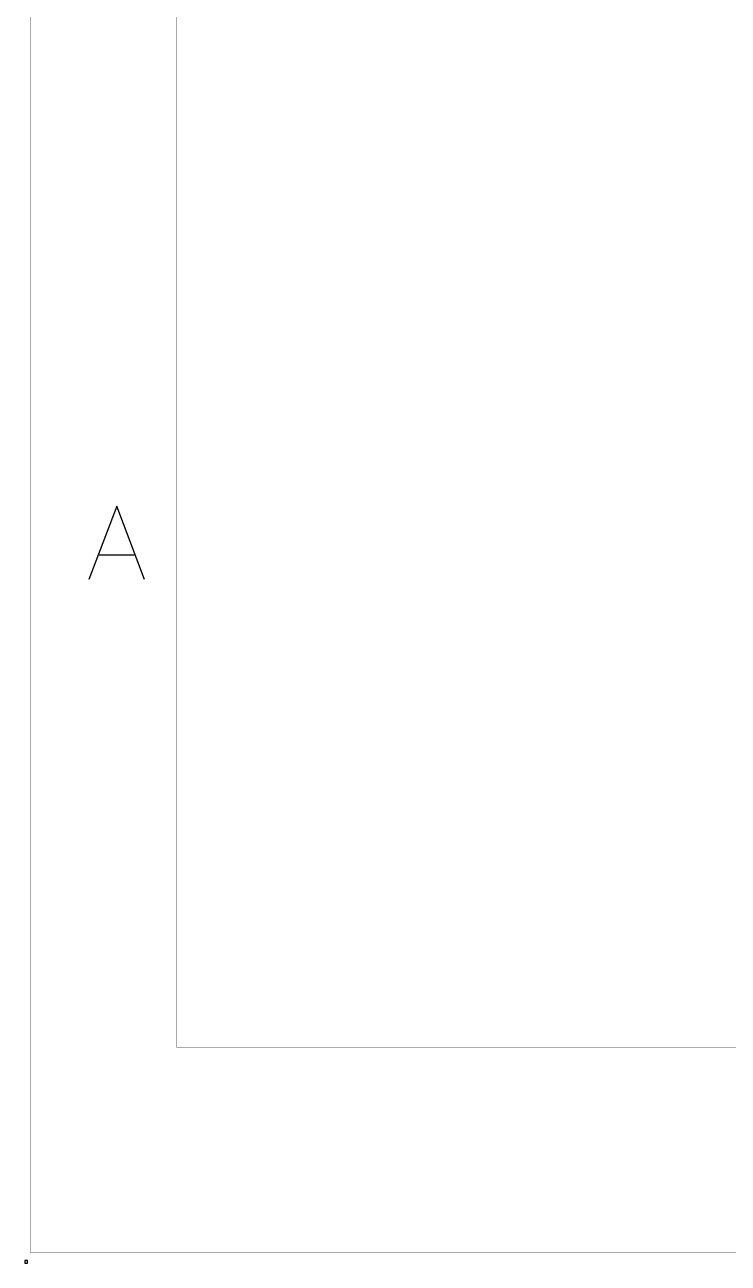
# Model space of a CAD drawing. Header units: millimetres. Extents: x 0 to 559, y 0 to 433.
# Drawn here: x 0 to 61.1, y 0 to 107.5 of the extents above; entities that cross this region are included whole.
import ezdxf

# ---------------------------------------------------------------- set-up
doc = ezdxf.new("R2010")
doc.units = ezdxf.units.MM
for name, color, linetype in [('BottomLayer', 5, 'Continuous'), ('KeepOutLayer', 6, 'Continuous'), ('MidLayer1', 16, 'Continuous'), ('MidLayer2', 76, 'Continuous')]:
    doc.layers.add(name, color=color, linetype=linetype)

msp = doc.modelspace()

# ---------------------------------------------------------------- linework, layer by layer
at = {"layer": 'BottomLayer'}
for p, q in [((0, 0.25), (0, 0)), ((0.25, 0.25), (0, 0.25)), ((0, 0.25), (0, 0)), ((0.25, 0.25), (0, 0.25)), ((0, 0.25), (0, 0)), ((0.25, 0.25), (0, 0.25)), ((0, 0.25), (0, 0)), ((0.25, 0.25), (0, 0.25)), ((0, 0.25), (0, 0)), ((0.25, 0.25), (0, 0.25)), ((0, 0.25), (0, 0)), ((0.25, 0.25), (0, 0.25)), ((0, 0.25), (0, 0)), ((0.25, 0.25), (0, 0.25)), ((0, 0.25), (0, 0)), ((0.25, 0.25), (0, 0.25)), ((0, 0.25), (0, 0)), ((0.25, 0.25), (0, 0.25)), ((0, 0.25), (0, 0)), ((0.25, 0.25), (0, 0.25)), ((0, 0.25), (0, 0)), ((0.25, 0.25), (0, 0.25)), ((0, 0.25), (0, 0)), ((0.25, 0.25), (0, 0.25)), ((0, 0.25), (0, 0)), ((0.25, 0.25), (0, 0.25)), ((0, 0.25), (0, 0)), ((0.25, 0.25), (0, 0.25)), ((0, 0.25), (0, 0)), ((0.25, 0.25), (0, 0.25)), ((0, 0.25), (0, 0)), ((0.25, 0.25), (0, 0.25)), ((0, 0.25), (0, 0)), ((0.25, 0.25), (0, 0.25)), ((0, 0.25), (0, 0)), ((0.25, 0.25), (0, 0.25)), ((0, 0.25), (0, 0)), ((0.25, 0.25), (0, 0.25)), ((0, 0.25), (0, 0)), ((0.25, 0.25), (0, 0.25)), ((0, 0.25), (0, 0)), ((0.25, 0.25), (0, 0.25)), ((0, 0.25), (0, 0)), ((0.25, 0.25), (0, 0.25)), ((0, 0.25), (0, 0)), ((0.25, 0.25), (0, 0.25)), ((0, 0.25), (0, 0)), ((0.25, 0.25), (0, 0.25)), ((0, 0.25), (0, 0)), ((0.25, 0.25), (0, 0.25)), ((0, 0.25), (0, 0)), ((0.25, 0.25), (0, 0.25)), ((0, 0.25), (0, 0)), ((0.25, 0.25), (0, 0.25)), ((0, 0.25), (0, 0)), ((0.25, 0.25), (0, 0.25)), ((0, 0.25), (0, 0)), ((0.25, 0.25), (0, 0.25)), ((0, 0.25), (0, 0)), ((0.25, 0.25), (0, 0.25)), ((0, 0.25), (0, 0)), ((0.25, 0.25), (0, 0.25)), ((0, 0.25), (0, 0)), ((0.25, 0.25), (0, 0.25)), ((0, 0.25), (0, 0)), ((0.25, 0.25), (0, 0.25)), ((0, 0.25), (0, 0)), ((0.25, 0.25), (0, 0.25)), ((0, 0.25), (0, 0)), ((0.25, 0.25), (0, 0.25)), ((0, 0.25), (0, 0)), ((0.25, 0.25), (0, 0.25)), ((0, 0.25), (0, 0)), ((0.25, 0.25), (0, 0.25)), ((0, 0.25), (0, 0)), ((0.25, 0.25), (0, 0.25)), ((0, 0.25), (0, 0)), ((0.25, 0.25), (0, 0.25)), ((0, 0.25), (0, 0)), ((0.25, 0.25), (0, 0.25)), ((0, 0.25), (0, 0)), ((0.25, 0.25), (0, 0.25)), ((0, 0.25), (0, 0)), ((0.25, 0.25), (0, 0.25)), ((0, 0.25), (0, 0)), ((0.25, 0.25), (0, 0.25)), ((0, 0.25), (0, 0)), ((0.25, 0.25), (0, 0.25)), ((0, 0.25), (0, 0)), ((0.25, 0.25), (0, 0.25)), ((0, 0.25), (0, 0)), ((0.25, 0.25), (0, 0.25)), ((0, 0.25), (0, 0)), ((0.25, 0.25), (0, 0.25)), ((0, 0.25), (0, 0)), ((0.25, 0.25), (0, 0.25)), ((0, 0.25), (0, 0)), ((0.25, 0.25), (0, 0.25)), ((0, 0.25), (0, 0)), ((0.25, 0.25), (0, 0.25)), ((0, 0.25), (0, 0)), ((0.25, 0.25), (0, 0.25)), ((0, 0.25), (0, 0)), ((0.25, 0.25), (0, 0.25)), ((0, 0.25), (0, 0)), ((0.25, 0.25), (0, 0.25)), ((0, 0.25), (0, 0)), ((0.25, 0.25), (0, 0.25)), ((0, 0.25), (0, 0)), ((0.25, 0.25), (0, 0.25)), ((0, 0.25), (0, 0)), ((0.25, 0.25), (0, 0.25)), ((0, 0.25), (0, 0)), ((0.25, 0.25), (0, 0.25)), ((0, 0.25), (0, 0)), ((0.25, 0.25), (0, 0.25)), ((0, 0.25), (0, 0)), ((0.25, 0.25), (0, 0.25)), ((0, 0.25), (0, 0)), ((0.25, 0.25), (0, 0.25)), ((0, 0.25), (0, 0)), ((0.25, 0.25), (0, 0.25)), ((0, 0.25), (0, 0)), ((0.25, 0.25), (0, 0.25)), ((0, 0.25), (0, 0)), ((0.25, 0.25), (0, 0.25)), ((0, 0.25), (0, 0)), ((0.25, 0.25), (0, 0.25)), ((0, 0.25), (0, 0)), ((0.25, 0.25), (0, 0.25)), ((0, 0.25), (0, 0)), ((0.25, 0.25), (0, 0.25)), ((0, 0.25), (0, 0)), ((0.25, 0.25), (0, 0.25)), ((0, 0.25), (0, 0)), ((0.25, 0.25), (0, 0.25)), ((0, 0.25), (0, 0)), ((0.25, 0.25), (0, 0.25)), ((0, 0.25), (0, 0)), ((0.25, 0.25), (0, 0.25)), ((0, 0.25), (0, 0)), ((0.25, 0.25), (0, 0.25)), ((0, 0.25), (0, 0)), ((0.25, 0.25), (0, 0.25)), ((0, 0.25), (0, 0)), ((0.25, 0.25), (0, 0.25)), ((0, 0.25), (0, 0)), ((0.25, 0.25), (0, 0.25)), ((0, 0.25), (0, 0)), ((0.25, 0.25), (0, 0.25)), ((0, 0.25), (0, 0)), ((0.25, 0.25), (0, 0.25)), ((0, 0.25), (0, 0)), ((0.25, 0.25), (0, 0.25)), ((0, 0.25), (0, 0)), ((0.25, 0.25), (0, 0.25)), ((0, 0.25), (0, 0)), ((0.25, 0.25), (0, 0.25)), ((0, 0.25), (0, 0)), ((0.25, 0.25), (0, 0.25)), ((0, 0.25), (0, 0)), ((0.25, 0.25), (0, 0.25)), ((0, 0.25), (0, 0)), ((0.25, 0.25), (0, 0.25)), ((0, 0), (0.25, 0)), ((0, 0), (0.25, 0)), ((0, 0), (0.25, 0)), ((0, 0), (0.25, 0)), ((0, 0), (0.25, 0)), ((0, 0), (0.25, 0)), ((0, 0), (0.25, 0)), ((0, 0), (0.25, 0)), ((0, 0), (0.25, 0)), ((0, 0), (0.25, 0)), ((0, 0), (0.25, 0)), ((0, 0), (0.25, 0)), ((0, 0), (0.25, 0)), ((0, 0), (0.25, 0)), ((0, 0), (0.25, 0)), ((0, 0), (0.25, 0)), ((0, 0), (0.25, 0)), ((0, 0), (0.25, 0)), ((0, 0), (0.25, 0)), ((0, 0), (0.25, 0)), ((0, 0), (0.25, 0)), ((0, 0), (0.25, 0)), ((0, 0), (0.25, 0)), ((0, 0), (0.25, 0)), ((0, 0), (0.25, 0)), ((0, 0), (0.25, 0)), ((0, 0), (0.25, 0)), ((0, 0), (0.25, 0)), ((0, 0), (0.25, 0)), ((0, 0), (0.25, 0)), ((0, 0), (0.25, 0)), ((0, 0), (0.25, 0)), ((0, 0), (0.25, 0)), ((0, 0), (0.25, 0)), ((0, 0), (0.25, 0)), ((0, 0), (0.25, 0)), ((0, 0), (0.25, 0)), ((0, 0), (0.25, 0)), ((0, 0), (0.25, 0)), ((0, 0), (0.25, 0)), ((0, 0), (0.25, 0)), ((0, 0), (0.25, 0)), ((0, 0), (0.25, 0)), ((0, 0), (0.25, 0)), ((0, 0), (0.25, 0)), ((0, 0), (0.25, 0)), ((0, 0), (0.25, 0)), ((0, 0), (0.25, 0)), ((0, 0), (0.25, 0)), ((0, 0), (0.25, 0)), ((0, 0), (0.25, 0)), ((0, 0), (0.25, 0)), ((0, 0), (0.25, 0)), ((0, 0), (0.25, 0)), ((0, 0), (0.25, 0)), ((0, 0), (0.25, 0)), ((0, 0), (0.25, 0)), ((0, 0), (0.25, 0)), ((0, 0), (0.25, 0)), ((0, 0), (0.25, 0)), ((0, 0), (0.25, 0)), ((0, 0), (0.25, 0)), ((0, 0), (0.25, 0)), ((0, 0), (0.25, 0)), ((0, 0), (0.25, 0)), ((0, 0), (0.25, 0)), ((0, 0), (0.25, 0)), ((0, 0), (0.25, 0)), ((0, 0), (0.25, 0)), ((0, 0), (0.25, 0)), ((0, 0), (0.25, 0)), ((0, 0), (0.25, 0)), ((0, 0), (0.25, 0)), ((0, 0), (0.25, 0)), ((0, 0), (0.25, 0)), ((0, 0), (0.25, 0)), ((0, 0), (0.25, 0)), ((0, 0), (0.25, 0)), ((0, 0), (0.25, 0)), ((0, 0), (0.25, 0)), ((0, 0), (0.25, 0)), ((0, 0), (0.25, 0)), ((0.25, 0), (0.25, 0.25)), ((0.25, 0), (0.25, 0.25)), ((0.25, 0), (0.25, 0.25)), ((0.25, 0), (0.25, 0.25)), ((0.25, 0), (0.25, 0.25)), ((0.25, 0), (0.25, 0.25)), ((0.25, 0), (0.25, 0.25)), ((0.25, 0), (0.25, 0.25)), ((0.25, 0), (0.25, 0.25)), ((0.25, 0), (0.25, 0.25)), ((0.25, 0), (0.25, 0.25)), ((0.25, 0), (0.25, 0.25)), ((0.25, 0), (0.25, 0.25)), ((0.25, 0), (0.25, 0.25)), ((0.25, 0), (0.25, 0.25)), ((0.25, 0), (0.25, 0.25)), ((0.25, 0), (0.25, 0.25)), ((0.25, 0), (0.25, 0.25)), ((0.25, 0), (0.25, 0.25)), ((0.25, 0), (0.25, 0.25)), ((0.25, 0), (0.25, 0.25)), ((0.25, 0), (0.25, 0.25)), ((0.25, 0), (0.25, 0.25)), ((0.25, 0), (0.25, 0.25)), ((0.25, 0), (0.25, 0.25)), ((0.25, 0), (0.25, 0.25)), ((0.25, 0), (0.25, 0.25)), ((0.25, 0), (0.25, 0.25)), ((0.25, 0), (0.25, 0.25)), ((0.25, 0), (0.25, 0.25)), ((0.25, 0), (0.25, 0.25)), ((0.25, 0), (0.25, 0.25)), ((0.25, 0), (0.25, 0.25)), ((0.25, 0), (0.25, 0.25)), ((0.25, 0), (0.25, 0.25)), ((0.25, 0), (0.25, 0.25)), ((0.25, 0), (0.25, 0.25)), ((0.25, 0), (0.25, 0.25)), ((0.25, 0), (0.25, 0.25)), ((0.25, 0), (0.25, 0.25)), ((0.25, 0), (0.25, 0.25)), ((0.25, 0), (0.25, 0.25)), ((0.25, 0), (0.25, 0.25)), ((0.25, 0), (0.25, 0.25)), ((0.25, 0), (0.25, 0.25)), ((0.25, 0), (0.25, 0.25)), ((0.25, 0), (0.25, 0.25)), ((0.25, 0), (0.25, 0.25)), ((0.25, 0), (0.25, 0.25)), ((0.25, 0), (0.25, 0.25)), ((0.25, 0), (0.25, 0.25)), ((0.25, 0), (0.25, 0.25)), ((0.25, 0), (0.25, 0.25)), ((0.25, 0), (0.25, 0.25)), ((0.25, 0), (0.25, 0.25)), ((0.25, 0), (0.25, 0.25)), ((0.25, 0), (0.25, 0.25)), ((0.25, 0), (0.25, 0.25)), ((0.25, 0), (0.25, 0.25)), ((0.25, 0), (0.25, 0.25)), ((0.25, 0), (0.25, 0.25)), ((0.25, 0), (0.25, 0.25)), ((0.25, 0), (0.25, 0.25)), ((0.25, 0), (0.25, 0.25)), ((0.25, 0), (0.25, 0.25)), ((0.25, 0), (0.25, 0.25)), ((0.25, 0), (0.25, 0.25)), ((0.25, 0), (0.25, 0.25)), ((0.25, 0), (0.25, 0.25)), ((0.25, 0), (0.25, 0.25)), ((0.25, 0), (0.25, 0.25)), ((0.25, 0), (0.25, 0.25)), ((0.25, 0), (0.25, 0.25)), ((0.25, 0), (0.25, 0.25)), ((0.25, 0), (0.25, 0.25)), ((0.25, 0), (0.25, 0.25)), ((0.25, 0), (0.25, 0.25)), ((0.25, 0), (0.25, 0.25)), ((0.25, 0), (0.25, 0.25)), ((0.25, 0), (0.25, 0.25)), ((0.25, 0), (0.25, 0.25)), ((0.25, 0), (0.25, 0.25))]:
    msp.add_line(p, q, dxfattribs=at)
at = {"layer": 'KeepOutLayer'}
for p, q in [((7.98, 65.73), (5.56, 59.38)), ((7.98, 65.73), (5.56, 59.38)), ((10.4, 59.38), (7.98, 65.73)), ((10.4, 59.38), (7.98, 65.73)), ((6.47, 61.5), (9.49, 61.5)), ((6.47, 61.5), (9.49, 61.5))]:
    msp.add_line(p, q, dxfattribs=at)
at = {"layer": 'KeepOutLayer', "const_width": 0.0254}
for points in [[(0.48, 3.5), (0.48, 432.76)], [(0.48, 3.5), (0.48, 432.76)], [(13.18, 18.74), (13.18, 414.98)], [(13.18, 18.74), (13.18, 414.98)], [(13.18, 18.74), (28.42, 18.74)], [(13.18, 18.74), (28.42, 18.74)], [(28.42, 18.74), (414.5, 18.74)], [(28.42, 18.74), (414.5, 18.74)], [(0.48, 0.96), (0.48, 3.5)], [(0.48, 0.96), (0.48, 3.5)], [(0.48, 0.96), (559.28, 0.96)], [(0.48, 0.96), (559.28, 0.96)]]:
    msp.add_lwpolyline(points, dxfattribs=at)
at = {"layer": 'KeepOutLayer', "const_width": 0.0127}
for points in [[(13.18, 18.74, 1), (13.19, 18.74, 1)], [(13.18, 18.74, 1), (13.19, 18.74, 1)], [(13.18, 18.74, 1), (13.19, 18.74, 1)], [(13.18, 18.74, 1), (13.19, 18.74, 1)], [(28.42, 18.74, 1), (28.43, 18.74, 1)], [(28.42, 18.74, 1), (28.43, 18.74, 1)], [(28.42, 18.74, 1), (28.43, 18.74, 1)], [(28.42, 18.74, 1), (28.43, 18.74, 1)], [(0.48, 3.5, 1), (0.49, 3.5, 1)], [(0.48, 3.5, 1), (0.49, 3.5, 1)], [(0.48, 3.5, 1), (0.49, 3.5, 1)], [(0.48, 3.5, 1), (0.49, 3.5, 1)], [(0.48, 0.96, 1), (0.49, 0.96, 1)], [(0.48, 0.96, 1), (0.49, 0.96, 1)], [(0.48, 0.96, 1), (0.49, 0.96, 1)], [(0.48, 0.96, 1), (0.49, 0.96, 1)]]:
    msp.add_lwpolyline(points, format="xyb", close=True, dxfattribs=at)
at = {"layer": 'MidLayer1'}
for p, q in [((0, 0.25), (0, 0)), ((0.25, 0.25), (0, 0.25)), ((0, 0.25), (0, 0)), ((0.25, 0.25), (0, 0.25)), ((0, 0.25), (0, 0)), ((0.25, 0.25), (0, 0.25)), ((0, 0.25), (0, 0)), ((0.25, 0.25), (0, 0.25)), ((0, 0.25), (0, 0)), ((0.25, 0.25), (0, 0.25)), ((0, 0.25), (0, 0)), ((0.25, 0.25), (0, 0.25)), ((0, 0.25), (0, 0)), ((0.25, 0.25), (0, 0.25)), ((0, 0.25), (0, 0)), ((0.25, 0.25), (0, 0.25)), ((0, 0.25), (0, 0)), ((0.25, 0.25), (0, 0.25)), ((0, 0.25), (0, 0)), ((0.25, 0.25), (0, 0.25)), ((0, 0.25), (0, 0)), ((0.25, 0.25), (0, 0.25)), ((0, 0.25), (0, 0)), ((0.25, 0.25), (0, 0.25)), ((0, 0.25), (0, 0)), ((0.25, 0.25), (0, 0.25)), ((0, 0.25), (0, 0)), ((0.25, 0.25), (0, 0.25)), ((0, 0.25), (0, 0)), ((0.25, 0.25), (0, 0.25)), ((0, 0.25), (0, 0)), ((0.25, 0.25), (0, 0.25)), ((0, 0.25), (0, 0)), ((0.25, 0.25), (0, 0.25)), ((0, 0.25), (0, 0)), ((0.25, 0.25), (0, 0.25)), ((0, 0.25), (0, 0)), ((0.25, 0.25), (0, 0.25)), ((0, 0.25), (0, 0)), ((0.25, 0.25), (0, 0.25)), ((0, 0.25), (0, 0)), ((0.25, 0.25), (0, 0.25)), ((0, 0.25), (0, 0)), ((0.25, 0.25), (0, 0.25)), ((0, 0.25), (0, 0)), ((0.25, 0.25), (0, 0.25)), ((0, 0.25), (0, 0)), ((0.25, 0.25), (0, 0.25)), ((0, 0.25), (0, 0)), ((0.25, 0.25), (0, 0.25)), ((0, 0.25), (0, 0)), ((0.25, 0.25), (0, 0.25)), ((0, 0.25), (0, 0)), ((0.25, 0.25), (0, 0.25)), ((0, 0.25), (0, 0)), ((0.25, 0.25), (0, 0.25)), ((0, 0.25), (0, 0)), ((0.25, 0.25), (0, 0.25)), ((0, 0.25), (0, 0)), ((0.25, 0.25), (0, 0.25)), ((0, 0.25), (0, 0)), ((0.25, 0.25), (0, 0.25)), ((0, 0.25), (0, 0)), ((0.25, 0.25), (0, 0.25)), ((0, 0.25), (0, 0)), ((0.25, 0.25), (0, 0.25)), ((0, 0.25), (0, 0)), ((0.25, 0.25), (0, 0.25)), ((0, 0.25), (0, 0)), ((0.25, 0.25), (0, 0.25)), ((0, 0.25), (0, 0)), ((0.25, 0.25), (0, 0.25)), ((0, 0.25), (0, 0)), ((0.25, 0.25), (0, 0.25)), ((0, 0.25), (0, 0)), ((0.25, 0.25), (0, 0.25)), ((0, 0.25), (0, 0)), ((0.25, 0.25), (0, 0.25)), ((0, 0.25), (0, 0)), ((0.25, 0.25), (0, 0.25)), ((0, 0.25), (0, 0)), ((0.25, 0.25), (0, 0.25)), ((0, 0.25), (0, 0)), ((0.25, 0.25), (0, 0.25)), ((0, 0.25), (0, 0)), ((0.25, 0.25), (0, 0.25)), ((0, 0.25), (0, 0)), ((0.25, 0.25), (0, 0.25)), ((0, 0.25), (0, 0)), ((0.25, 0.25), (0, 0.25)), ((0, 0.25), (0, 0)), ((0.25, 0.25), (0, 0.25)), ((0, 0.25), (0, 0)), ((0.25, 0.25), (0, 0.25)), ((0, 0.25), (0, 0)), ((0.25, 0.25), (0, 0.25)), ((0, 0.25), (0, 0)), ((0.25, 0.25), (0, 0.25)), ((0, 0.25), (0, 0)), ((0.25, 0.25), (0, 0.25)), ((0, 0.25), (0, 0)), ((0.25, 0.25), (0, 0.25)), ((0, 0.25), (0, 0)), ((0.25, 0.25), (0, 0.25)), ((0, 0.25), (0, 0)), ((0.25, 0.25), (0, 0.25)), ((0, 0.25), (0, 0)), ((0.25, 0.25), (0, 0.25)), ((0, 0.25), (0, 0)), ((0.25, 0.25), (0, 0.25)), ((0, 0.25), (0, 0)), ((0.25, 0.25), (0, 0.25)), ((0, 0.25), (0, 0)), ((0.25, 0.25), (0, 0.25)), ((0, 0.25), (0, 0)), ((0.25, 0.25), (0, 0.25)), ((0, 0.25), (0, 0)), ((0.25, 0.25), (0, 0.25)), ((0, 0.25), (0, 0)), ((0.25, 0.25), (0, 0.25)), ((0, 0.25), (0, 0)), ((0.25, 0.25), (0, 0.25)), ((0, 0.25), (0, 0)), ((0.25, 0.25), (0, 0.25)), ((0, 0.25), (0, 0)), ((0.25, 0.25), (0, 0.25)), ((0, 0.25), (0, 0)), ((0.25, 0.25), (0, 0.25)), ((0, 0), (0.25, 0)), ((0, 0), (0.25, 0)), ((0, 0), (0.25, 0)), ((0, 0), (0.25, 0)), ((0, 0), (0.25, 0)), ((0, 0), (0.25, 0)), ((0, 0), (0.25, 0)), ((0, 0), (0.25, 0)), ((0, 0), (0.25, 0)), ((0, 0), (0.25, 0)), ((0, 0), (0.25, 0)), ((0, 0), (0.25, 0)), ((0, 0), (0.25, 0)), ((0, 0), (0.25, 0)), ((0, 0), (0.25, 0)), ((0, 0), (0.25, 0)), ((0, 0), (0.25, 0)), ((0, 0), (0.25, 0)), ((0, 0), (0.25, 0)), ((0, 0), (0.25, 0)), ((0, 0), (0.25, 0)), ((0, 0), (0.25, 0)), ((0, 0), (0.25, 0)), ((0, 0), (0.25, 0)), ((0, 0), (0.25, 0)), ((0, 0), (0.25, 0)), ((0, 0), (0.25, 0)), ((0, 0), (0.25, 0)), ((0, 0), (0.25, 0)), ((0, 0), (0.25, 0)), ((0, 0), (0.25, 0)), ((0, 0), (0.25, 0)), ((0, 0), (0.25, 0)), ((0, 0), (0.25, 0)), ((0, 0), (0.25, 0)), ((0, 0), (0.25, 0)), ((0, 0), (0.25, 0)), ((0, 0), (0.25, 0)), ((0, 0), (0.25, 0)), ((0, 0), (0.25, 0)), ((0, 0), (0.25, 0)), ((0, 0), (0.25, 0)), ((0, 0), (0.25, 0)), ((0, 0), (0.25, 0)), ((0, 0), (0.25, 0)), ((0, 0), (0.25, 0)), ((0, 0), (0.25, 0)), ((0, 0), (0.25, 0)), ((0, 0), (0.25, 0)), ((0, 0), (0.25, 0)), ((0, 0), (0.25, 0)), ((0, 0), (0.25, 0)), ((0, 0), (0.25, 0)), ((0, 0), (0.25, 0)), ((0, 0), (0.25, 0)), ((0, 0), (0.25, 0)), ((0, 0), (0.25, 0)), ((0, 0), (0.25, 0)), ((0, 0), (0.25, 0)), ((0, 0), (0.25, 0)), ((0, 0), (0.25, 0)), ((0, 0), (0.25, 0)), ((0, 0), (0.25, 0)), ((0, 0), (0.25, 0)), ((0.25, 0), (0.25, 0.25)), ((0.25, 0), (0.25, 0.25)), ((0.25, 0), (0.25, 0.25)), ((0.25, 0), (0.25, 0.25)), ((0.25, 0), (0.25, 0.25)), ((0.25, 0), (0.25, 0.25)), ((0.25, 0), (0.25, 0.25)), ((0.25, 0), (0.25, 0.25)), ((0.25, 0), (0.25, 0.25)), ((0.25, 0), (0.25, 0.25)), ((0.25, 0), (0.25, 0.25)), ((0.25, 0), (0.25, 0.25)), ((0.25, 0), (0.25, 0.25)), ((0.25, 0), (0.25, 0.25)), ((0.25, 0), (0.25, 0.25)), ((0.25, 0), (0.25, 0.25)), ((0.25, 0), (0.25, 0.25)), ((0.25, 0), (0.25, 0.25)), ((0.25, 0), (0.25, 0.25)), ((0.25, 0), (0.25, 0.25)), ((0.25, 0), (0.25, 0.25)), ((0.25, 0), (0.25, 0.25)), ((0.25, 0), (0.25, 0.25)), ((0.25, 0), (0.25, 0.25)), ((0.25, 0), (0.25, 0.25)), ((0.25, 0), (0.25, 0.25)), ((0.25, 0), (0.25, 0.25)), ((0.25, 0), (0.25, 0.25)), ((0.25, 0), (0.25, 0.25)), ((0.25, 0), (0.25, 0.25)), ((0.25, 0), (0.25, 0.25)), ((0.25, 0), (0.25, 0.25)), ((0.25, 0), (0.25, 0.25)), ((0.25, 0), (0.25, 0.25)), ((0.25, 0), (0.25, 0.25)), ((0.25, 0), (0.25, 0.25)), ((0.25, 0), (0.25, 0.25)), ((0.25, 0), (0.25, 0.25)), ((0.25, 0), (0.25, 0.25)), ((0.25, 0), (0.25, 0.25)), ((0.25, 0), (0.25, 0.25)), ((0.25, 0), (0.25, 0.25)), ((0.25, 0), (0.25, 0.25)), ((0.25, 0), (0.25, 0.25)), ((0.25, 0), (0.25, 0.25)), ((0.25, 0), (0.25, 0.25)), ((0.25, 0), (0.25, 0.25)), ((0.25, 0), (0.25, 0.25)), ((0.25, 0), (0.25, 0.25)), ((0.25, 0), (0.25, 0.25)), ((0.25, 0), (0.25, 0.25)), ((0.25, 0), (0.25, 0.25)), ((0.25, 0), (0.25, 0.25)), ((0.25, 0), (0.25, 0.25)), ((0.25, 0), (0.25, 0.25)), ((0.25, 0), (0.25, 0.25)), ((0.25, 0), (0.25, 0.25)), ((0.25, 0), (0.25, 0.25)), ((0.25, 0), (0.25, 0.25)), ((0.25, 0), (0.25, 0.25)), ((0.25, 0), (0.25, 0.25)), ((0.25, 0), (0.25, 0.25)), ((0.25, 0), (0.25, 0.25)), ((0.25, 0), (0.25, 0.25))]:
    msp.add_line(p, q, dxfattribs=at)
at = {"layer": 'MidLayer2'}
for p, q in [((0, 0.25), (0, 0)), ((0.25, 0.25), (0, 0.25)), ((0, 0.25), (0, 0)), ((0.25, 0.25), (0, 0.25)), ((0, 0), (0.25, 0)), ((0, 0), (0.25, 0)), ((0.25, 0), (0.25, 0.25)), ((0.25, 0), (0.25, 0.25))]:
    msp.add_line(p, q, dxfattribs=at)

doc.saveas('drawing.dxf')
